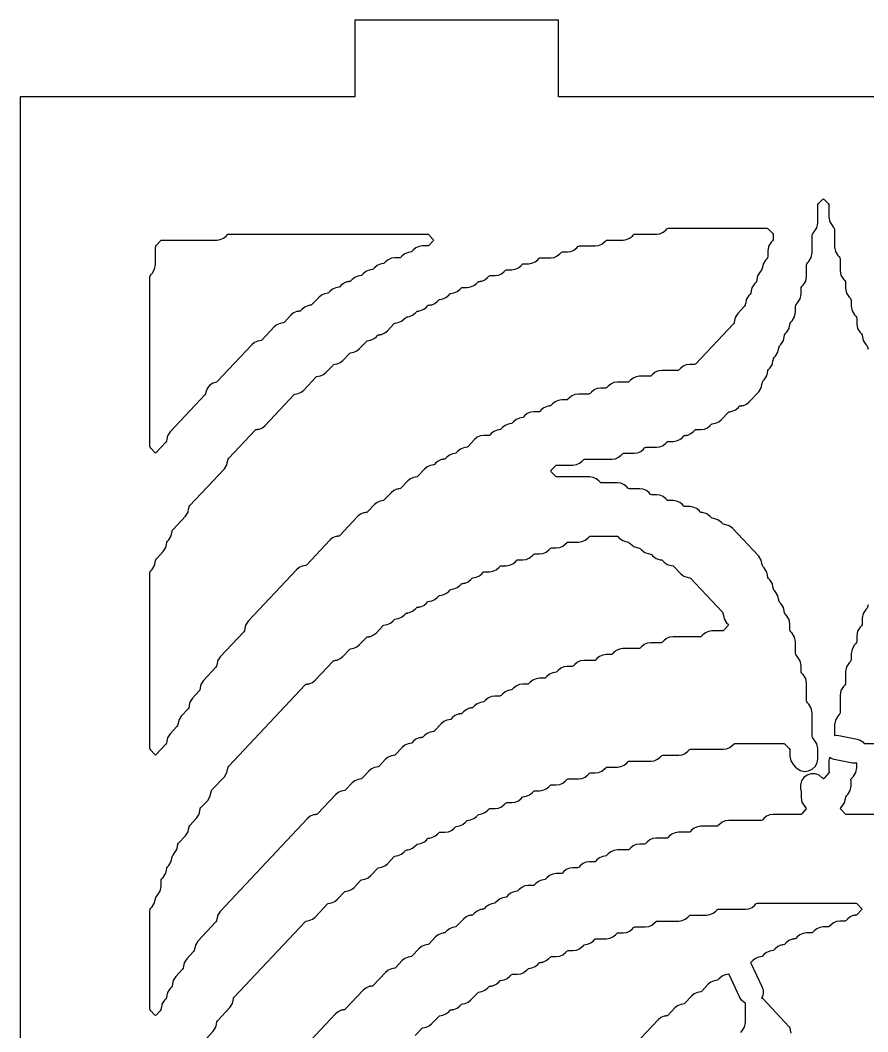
# Model space of a CAD drawing. Header units: millimetres. Extents: x 10 to 410, y 18 to 283.
# Drawn here: x 148 to 181.27, y 107.31 to 147 of the extents above; entities that cross this region are included whole.
import ezdxf

# ---------------------------------------------------------------- set-up
doc = ezdxf.new("R2010")
doc.units = ezdxf.units.MM
doc.layers.add('CUT', color=1, linetype='Continuous')

msp = doc.modelspace()

# ---------------------------------------------------------------- linework, layer by layer
at = {"layer": 'CUT'}
for points in [[(190.134, 147), (190.134, 144), (169.134, 144), (169.134, 147), (161.134, 147), (161.134, 144), (148, 144), (148, 24), (161.134, 24), (161.134, 21), (169.134, 21), (169.134, 24), (190.134, 24), (190.134, 21), (198.134, 21), (198.134, 24), (211.2679, 24), (211.2679, 144), (198.134, 144), (198.134, 147)], [(153.78, 126.5573), (153.8303, 126.6108), (153.9309, 126.7691), (153.9548, 126.8943), (153.9572, 126.8938), (153.9744, 126.9842), (153.9985, 127.022), (154.4857, 127.5403), (154.5862, 127.6986), (154.6101, 127.8237), (154.6125, 127.8233), (154.6298, 127.9137), (154.6538, 127.9515), (156.0149, 129.3992), (156.1154, 129.5575), (156.1393, 129.6826), (156.1417, 129.6822), (156.159, 129.7726), (156.183, 129.8104), (157.2195, 130.9129), (157.2447, 130.9334), (157.3106, 130.9424), (157.31, 130.9467), (157.3794, 130.9562), (157.5039, 131.01), (157.6093, 131.0953), (158.7486, 132.3071), (158.7739, 132.3275), (158.8398, 132.3366), (158.8392, 132.3408), (158.9086, 132.3503), (159.0331, 132.4042), (159.1385, 132.4895), (159.6224, 133.0042), (159.6477, 133.0246), (159.7136, 133.0337), (159.713, 133.0379), (159.7824, 133.0474), (159.9069, 133.1013), (160.0123, 133.1866), (160.2778, 133.469), (160.303, 133.4894), (160.3689, 133.4984), (160.3683, 133.5027), (160.4377, 133.5122), (160.5622, 133.566), (160.6677, 133.6513), (160.9331, 133.9337), (160.9584, 133.9541), (161.0243, 133.9631), (161.0237, 133.9674), (161.0931, 133.9769), (161.2176, 134.0307), (161.323, 134.116), (161.5885, 134.3984), (161.6137, 134.4188), (161.6796, 134.4279), (161.679, 134.4321), (161.7484, 134.4416), (161.8729, 134.4955), (161.9784, 134.5808), (162.0254, 134.6308), (162.0506, 134.6512), (162.1165, 134.6602), (162.1159, 134.6645), (162.1853, 134.674), (162.3098, 134.7278), (162.4153, 134.8131), (162.6807, 135.0955), (162.706, 135.1159), (162.7719, 135.125), (162.7713, 135.1292), (162.8407, 135.1387), (162.9652, 135.1926), (163.0706, 135.2779), (163.1176, 135.3279), (163.1429, 135.3483), (163.2088, 135.3573), (163.2082, 135.3616), (163.2776, 135.3711), (163.4021, 135.4249), (163.5075, 135.5102), (163.5545, 135.5602), (163.5798, 135.5807), (163.6457, 135.5897), (163.6451, 135.594), (163.7145, 135.6035), (163.839, 135.6573), (163.9444, 135.7426), (163.9914, 135.7926), (164.0167, 135.813), (164.0826, 135.822), (164.082, 135.8263), (164.1514, 135.8358), (164.2759, 135.8896), (164.3813, 135.9749), (164.4283, 136.025), (164.4536, 136.0454), (164.5195, 136.0544), (164.5189, 136.0587), (164.5883, 136.0682), (164.7128, 136.122), (164.8182, 136.2073), (164.8652, 136.2573), (164.8905, 136.2778), (164.9564, 136.2868), (164.9558, 136.2911), (165.0252, 136.3006), (165.1497, 136.3544), (165.2551, 136.4397), (165.3021, 136.4897), (165.3274, 136.5101), (165.3595, 136.5145), (165.5462, 136.5145), (165.6805, 136.5329), (165.805, 136.5867), (165.9105, 136.672), (165.9575, 136.7221), (165.9827, 136.7425), (166.0486, 136.7515), (166.0481, 136.7558), (166.1174, 136.7653), (166.2419, 136.8191), (166.3474, 136.9044), (166.3944, 136.9544), (166.4196, 136.9749), (166.4518, 136.9793), (166.6384, 136.9793), (166.7728, 136.9976), (166.8973, 137.0515), (167.0027, 137.1368), (167.0497, 137.1868), (167.075, 137.2072), (167.1071, 137.2116), (167.2938, 137.2116), (167.4281, 137.23), (167.5526, 137.2838), (167.6581, 137.3691), (167.7051, 137.4192), (167.7303, 137.4396), (167.7625, 137.444), (167.9491, 137.444), (168.0835, 137.4624), (168.208, 137.5162), (168.3134, 137.6015), (168.3604, 137.6515), (168.3857, 137.6719), (168.4178, 137.6763), (168.8229, 137.6763), (168.9573, 137.6947), (169.0818, 137.7486), (169.1872, 137.8339), (169.2342, 137.8839), (169.2595, 137.9043), (169.2916, 137.9087), (169.4783, 137.9087), (169.6126, 137.9271), (169.7371, 137.9809), (169.8426, 138.0662), (169.8896, 138.1163), (169.9148, 138.1367), (169.947, 138.1411), (170.5705, 138.1411), (170.7049, 138.1595), (170.8294, 138.2133), (170.9348, 138.2986), (170.9819, 138.3486), (171.0071, 138.369), (171.0392, 138.3734), (171.6628, 138.3734), (171.7972, 138.3918), (171.9216, 138.4457), (172.0271, 138.531), (172.0741, 138.581), (172.0993, 138.6014), (172.1315, 138.6058), (172.9735, 138.6058), (173.1079, 138.6242), (173.2323, 138.678), (173.3378, 138.7633), (173.3848, 138.8134), (173.41, 138.8338), (173.4422, 138.8382), (177.3062, 138.8382), (177.3383, 138.8338), (177.3636, 138.8134), (177.5263, 138.6403), (177.5503, 138.6025), (177.5587, 138.5585), (177.5587, 138.4207), (177.5503, 138.3768), (177.5263, 138.339), (177.476, 138.2854), (177.3754, 138.1271), (177.3402, 137.943), (177.3402, 137.7236), (177.3319, 137.6797), (177.3078, 137.6419), (177.2575, 137.5883), (177.157, 137.43), (177.1331, 137.3049), (177.1307, 137.3054), (177.1134, 137.2149), (177.0894, 137.1772), (177.0391, 137.1236), (176.9385, 136.9653), (176.9146, 136.8402), (176.9122, 136.8406), (176.895, 136.7502), (176.8709, 136.7124), (176.8206, 136.6589), (176.7201, 136.5006), (176.6962, 136.3755), (176.6938, 136.3759), (176.6765, 136.2855), (176.6525, 136.2477), (176.6022, 136.1941), (176.5016, 136.0359), (176.4777, 135.9107), (176.4753, 135.9112), (176.458, 135.8208), (176.434, 135.783), (176.1653, 135.497), (176.0647, 135.3388), (176.0408, 135.2136), (176.0384, 135.2141), (176.0211, 135.1237), (175.9971, 135.0859), (174.5237, 133.5186), (174.4985, 133.4982), (174.4663, 133.4938), (174.2797, 133.4938), (174.1453, 133.4754), (174.0208, 133.4216), (173.9154, 133.3363), (173.8684, 133.2862), (173.8431, 133.2658), (173.811, 133.2614), (173.1874, 133.2614), (173.0531, 133.243), (172.9286, 133.1892), (172.8231, 133.1039), (172.7761, 133.0539), (172.7509, 133.0334), (172.7187, 133.029), (172.3136, 133.029), (172.1793, 133.0107), (172.0548, 132.9568), (171.9493, 132.8715), (171.9023, 132.8215), (171.8771, 132.8011), (171.8449, 132.7967), (171.4398, 132.7967), (171.3055, 132.7783), (171.181, 132.7245), (171.0755, 132.6392), (171.0285, 132.5891), (171.0033, 132.5687), (170.9711, 132.5643), (170.7845, 132.5643), (170.6501, 132.5459), (170.5256, 132.4921), (170.4202, 132.4068), (170.3732, 132.3568), (170.3479, 132.3364), (170.3158, 132.332), (169.9107, 132.332), (169.7763, 132.3136), (169.6518, 132.2597), (169.5464, 132.1744), (169.4994, 132.1244), (169.4741, 132.104), (169.442, 132.0996), (169.2553, 132.0996), (169.121, 132.0812), (168.9965, 132.0274), (168.891, 131.9421), (168.844, 131.892), (168.8188, 131.8716), (168.7529, 131.8626), (168.7535, 131.8583), (168.6841, 131.8488), (168.5596, 131.795), (168.4541, 131.7097), (168.4071, 131.6597), (168.3819, 131.6393), (168.3497, 131.6349), (168.1631, 131.6349), (168.0287, 131.6165), (167.9042, 131.5626), (167.7988, 131.4773), (167.7518, 131.4273), (167.7265, 131.4069), (167.6606, 131.3979), (167.6612, 131.3936), (167.5918, 131.3841), (167.4673, 131.3303), (167.3619, 131.245), (167.3149, 131.1949), (167.2896, 131.1745), (167.2237, 131.1655), (167.2243, 131.1612), (167.1549, 131.1517), (167.0304, 131.0979), (166.925, 131.0126), (166.878, 130.9626), (166.8527, 130.9422), (166.7868, 130.9331), (166.7874, 130.9289), (166.718, 130.9194), (166.5935, 130.8655), (166.4881, 130.7802), (166.4411, 130.7302), (166.4158, 130.7098), (166.3837, 130.7054), (166.197, 130.7054), (166.0627, 130.687), (165.9382, 130.6332), (165.8327, 130.5479), (165.5673, 130.2655), (165.542, 130.2451), (165.4761, 130.236), (165.4767, 130.2318), (165.4073, 130.2223), (165.2828, 130.1684), (165.1774, 130.0831), (165.1304, 130.0331), (165.1051, 130.0127), (165.0392, 130.0037), (165.0398, 129.9994), (164.9704, 129.9899), (164.8459, 129.9361), (164.7405, 129.8508), (164.6935, 129.8008), (164.6682, 129.7803), (164.6023, 129.7713), (164.6029, 129.767), (164.5335, 129.7575), (164.409, 129.7037), (164.3036, 129.6184), (164.2566, 129.5684), (164.2313, 129.548), (164.1654, 129.5389), (164.166, 129.5347), (164.0966, 129.5252), (163.9721, 129.4713), (163.8667, 129.386), (163.6012, 129.1037), (163.576, 129.0832), (163.5101, 129.0742), (163.5106, 129.0699), (163.4413, 129.0604), (163.3168, 129.0066), (163.2113, 128.9213), (162.9459, 128.6389), (162.9206, 128.6185), (162.8547, 128.6095), (162.8553, 128.6052), (162.7859, 128.5957), (162.6614, 128.5419), (162.556, 128.4566), (162.2905, 128.1742), (162.2653, 128.1538), (162.1994, 128.1448), (162.1999, 128.1405), (162.1306, 128.131), (162.0061, 128.0772), (161.9006, 127.9919), (161.6351, 127.7095), (161.6099, 127.689), (161.544, 127.68), (161.5446, 127.6758), (161.4752, 127.6663), (161.3507, 127.6124), (161.2453, 127.5271), (160.5429, 126.78), (160.5177, 126.7596), (160.4518, 126.7506), (160.4523, 126.7463), (160.3829, 126.7368), (160.2585, 126.683), (160.153, 126.5977), (159.2322, 125.6182), (159.207, 125.5978), (159.1411, 125.5887), (159.1416, 125.5845), (159.0722, 125.575), (158.9478, 125.5211), (158.8423, 125.4358), (156.9416, 123.4141), (156.8411, 123.2558), (156.8172, 123.1306), (156.8148, 123.1311), (156.7975, 123.0407), (156.7735, 123.0029), (155.8494, 122.0199), (155.7488, 121.8616), (155.7249, 121.7365), (155.7225, 121.7369), (155.7053, 121.6465), (155.6813, 121.6087), (155.194, 121.0904), (155.0935, 120.9321), (155.0696, 120.807), (155.0672, 120.8075), (155.0499, 120.717), (155.0259, 120.6792), (154.7571, 120.3933), (154.6566, 120.235), (154.6327, 120.1099), (154.6303, 120.1104), (154.613, 120.0199), (154.589, 119.9821), (154.3202, 119.6962), (154.2197, 119.5379), (154.1958, 119.4128), (154.1934, 119.4133), (154.1761, 119.3228), (154.1521, 119.285), (153.8833, 118.9991), (153.7828, 118.8408), (153.7589, 118.7157), (153.7565, 118.7162), (153.7392, 118.6257), (153.7152, 118.5879), (153.3387, 118.1875), (153.3107, 118.166), (153.2827, 118.1875), (153.1246, 118.3556), (153.1006, 118.3934), (153.0923, 118.4373), (153.0923, 125.3137), (153.1006, 125.3577), (153.1246, 125.3955), (153.175, 125.449), (153.2755, 125.6073), (153.2994, 125.7324), (153.3018, 125.732), (153.3191, 125.8224), (153.3431, 125.8602), (153.6119, 126.1461), (153.7124, 126.3044), (153.7363, 126.4295), (153.7387, 126.4291), (153.756, 126.5195)], [(153.2755, 137.2256), (153.3107, 137.4097), (153.3107, 138.0938), (153.3191, 138.1378), (153.3431, 138.1755), (153.5058, 138.3486), (153.5311, 138.369), (153.5632, 138.3734), (155.7159, 138.3734), (155.8503, 138.3918), (155.9748, 138.4457), (156.0802, 138.531), (156.1272, 138.581), (156.1525, 138.6014), (156.1846, 138.6058), (163.9807, 138.6058), (164.0129, 138.6014), (164.0381, 138.581), (164.2073, 138.401), (164.2263, 138.3734), (164.2073, 138.3459), (164.0381, 138.1659), (164.0129, 138.1455), (163.9807, 138.1411), (163.7941, 138.1411), (163.6597, 138.1227), (163.5352, 138.0689), (163.4298, 137.9836), (163.3828, 137.9335), (163.3575, 137.9131), (163.2916, 137.9041), (163.2922, 137.8998), (163.2228, 137.8903), (163.0983, 137.8365), (162.9929, 137.7512), (162.9459, 137.7012), (162.9206, 137.6808), (162.8885, 137.6763), (162.7018, 137.6763), (162.5675, 137.658), (162.443, 137.6041), (162.3375, 137.5188), (162.2905, 137.4688), (162.2653, 137.4484), (162.1994, 137.4394), (162.1999, 137.4351), (162.1306, 137.4256), (162.0061, 137.3718), (161.9006, 137.2865), (161.8536, 137.2364), (161.8284, 137.216), (161.7625, 137.207), (161.763, 137.2027), (161.6937, 137.1932), (161.5692, 137.1394), (161.4637, 137.0541), (161.4167, 137.0041), (161.3915, 136.9837), (161.3256, 136.9746), (161.3261, 136.9704), (161.2567, 136.9609), (161.1323, 136.907), (161.0268, 136.8217), (160.9798, 136.7717), (160.9546, 136.7513), (160.8887, 136.7423), (160.8892, 136.738), (160.8198, 136.7285), (160.6954, 136.6747), (160.5899, 136.5894), (160.5429, 136.5393), (160.5177, 136.5189), (160.4518, 136.5099), (160.4523, 136.5056), (160.3829, 136.4961), (160.2585, 136.4423), (160.153, 136.357), (160.106, 136.307), (160.0808, 136.2866), (160.0149, 136.2775), (160.0154, 136.2733), (159.946, 136.2638), (159.8216, 136.2099), (159.7161, 136.1246), (159.4506, 135.8422), (159.4254, 135.8218), (159.3595, 135.8128), (159.3601, 135.8085), (159.2907, 135.799), (159.1662, 135.7452), (159.0608, 135.6599), (159.0137, 135.6099), (158.9885, 135.5895), (158.9226, 135.5804), (158.9232, 135.5762), (158.8538, 135.5667), (158.7293, 135.5128), (158.6239, 135.4275), (158.3584, 135.1451), (158.3332, 135.1247), (158.2672, 135.1157), (158.2678, 135.1114), (158.1984, 135.1019), (158.074, 135.0481), (157.9685, 134.9628), (157.4846, 134.4481), (157.4594, 134.4276), (157.3934, 134.4186), (157.394, 134.4143), (157.3246, 134.4048), (157.2002, 134.351), (157.0947, 134.2657), (155.737, 132.8215), (155.7118, 132.8011), (155.7037, 132.8), (155.5551, 132.7554), (155.4274, 132.6673), (155.3328, 132.5444), (155.2804, 132.3984), (155.2684, 132.3353), (155.2444, 132.2975), (153.8833, 130.8497), (153.7828, 130.6915), (153.7589, 130.5663), (153.7565, 130.5668), (153.7392, 130.4764), (153.7152, 130.4386), (153.3387, 130.0381), (153.3107, 130.0167), (153.2827, 130.0381), (153.1246, 130.2062), (153.1006, 130.244), (153.0923, 130.288), (153.0923, 136.932), (153.1006, 136.9759), (153.1246, 137.0137), (153.175, 137.0673)], [(153.5616, 113.3125), (153.6119, 113.366), (153.7124, 113.5243), (153.7363, 113.6494), (153.7387, 113.649), (153.756, 113.7394), (153.78, 113.7772), (153.8303, 113.8308), (153.9309, 113.989), (153.9548, 114.1142), (153.9572, 114.1137), (153.9744, 114.2041), (153.9985, 114.2419), (154.0488, 114.2955), (154.1493, 114.4538), (154.1732, 114.5789), (154.1756, 114.5784), (154.1929, 114.6689), (154.2169, 114.7067), (154.4857, 114.9926), (154.5862, 115.1509), (154.6101, 115.276), (154.6125, 115.2755), (154.6298, 115.366), (154.6538, 115.4038), (154.9226, 115.6897), (155.0231, 115.848), (155.047, 115.9731), (155.0494, 115.9726), (155.0667, 116.0631), (155.0907, 116.1009), (155.3595, 116.3868), (155.46, 116.5451), (155.4839, 116.6702), (155.4863, 116.6697), (155.5036, 116.7602), (155.5276, 116.7979), (156.0149, 117.3162), (156.1154, 117.4745), (156.1393, 117.5996), (156.1417, 117.5992), (156.159, 117.6896), (156.183, 117.7274), (159.1855, 120.9212), (159.2108, 120.9417), (159.2767, 120.9507), (159.2761, 120.955), (159.3455, 120.9645), (159.47, 121.0183), (159.5754, 121.1036), (160.2778, 121.8507), (160.303, 121.8711), (160.3689, 121.8801), (160.3683, 121.8844), (160.4377, 121.8939), (160.5622, 121.9477), (160.6677, 122.033), (160.9331, 122.3154), (160.9584, 122.3358), (161.0243, 122.3449), (161.0237, 122.3491), (161.0931, 122.3586), (161.2176, 122.4125), (161.323, 122.4978), (161.5885, 122.7802), (161.6137, 122.8006), (161.6796, 122.8096), (161.679, 122.8139), (161.7484, 122.8234), (161.8729, 122.8772), (161.9784, 122.9625), (162.2438, 123.2449), (162.2691, 123.2653), (162.335, 123.2743), (162.3344, 123.2786), (162.4038, 123.2881), (162.5283, 123.3419), (162.6337, 123.4272), (162.6807, 123.4773), (162.706, 123.4977), (162.7719, 123.5067), (162.7713, 123.511), (162.8407, 123.5205), (162.9652, 123.5743), (163.0706, 123.6596), (163.1176, 123.7096), (163.1429, 123.73), (163.2088, 123.7391), (163.2082, 123.7433), (163.2776, 123.7528), (163.4021, 123.8067), (163.5075, 123.892), (163.5545, 123.942), (163.5798, 123.9624), (163.6457, 123.9714), (163.6451, 123.9757), (163.7145, 123.9852), (163.839, 124.039), (163.9444, 124.1243), (163.9914, 124.1744), (164.0167, 124.1948), (164.0826, 124.2038), (164.082, 124.2081), (164.1514, 124.2176), (164.2759, 124.2714), (164.3813, 124.3567), (164.4283, 124.4067), (164.4536, 124.4271), (164.5195, 124.4362), (164.5189, 124.4404), (164.5883, 124.4499), (164.7128, 124.5038), (164.8182, 124.5891), (164.8652, 124.6391), (164.8905, 124.6595), (164.9564, 124.6685), (164.9558, 124.6728), (165.0252, 124.6823), (165.1497, 124.7361), (165.2551, 124.8214), (165.3021, 124.8714), (165.3274, 124.8919), (165.3933, 124.9009), (165.3927, 124.9052), (165.4621, 124.9147), (165.5866, 124.9685), (165.692, 125.0538), (165.739, 125.1038), (165.7643, 125.1242), (165.8302, 125.1333), (165.8296, 125.1375), (165.899, 125.147), (166.0235, 125.2009), (166.1289, 125.2862), (166.1759, 125.3362), (166.2012, 125.3566), (166.2333, 125.361), (166.42, 125.361), (166.5543, 125.3794), (166.6788, 125.4332), (166.7843, 125.5185), (166.8313, 125.5685), (166.8565, 125.589), (166.8887, 125.5934), (167.0753, 125.5934), (167.2097, 125.6118), (167.3342, 125.6656), (167.4396, 125.7509), (167.4866, 125.8009), (167.5119, 125.8213), (167.544, 125.8257), (167.7307, 125.8257), (167.865, 125.8441), (167.9895, 125.8979), (168.095, 125.9832), (168.142, 126.0333), (168.1672, 126.0537), (168.1994, 126.0581), (168.386, 126.0581), (168.5204, 126.0765), (168.6449, 126.1303), (168.7503, 126.2156), (168.7973, 126.2656), (168.8226, 126.2861), (168.8547, 126.2905), (169.0414, 126.2905), (169.1757, 126.3089), (169.3002, 126.3627), (169.4057, 126.448), (169.4527, 126.498), (169.4779, 126.5184), (169.5101, 126.5228), (169.9152, 126.5228), (170.0495, 126.5412), (170.174, 126.595), (170.2795, 126.6803), (170.3265, 126.7304), (170.3517, 126.7508), (170.3839, 126.7552), (171.408, 126.7552), (171.4402, 126.7508), (171.4654, 126.7304), (171.5124, 126.6803), (171.6481, 126.5782), (171.81, 126.5273), (171.8773, 126.5182), (171.9023, 126.498), (171.9493, 126.448), (172.085, 126.3458), (172.2469, 126.2949), (172.3142, 126.2859), (172.3392, 126.2656), (172.3862, 126.2156), (172.5219, 126.1135), (172.6838, 126.0626), (172.7511, 126.0535), (172.7761, 126.0333), (172.8231, 125.9832), (172.9588, 125.8811), (173.1207, 125.8302), (173.188, 125.8211), (173.213, 125.8009), (173.26, 125.7509), (173.3957, 125.6487), (173.5576, 125.5978), (173.6249, 125.5888), (173.6499, 125.5685), (173.9154, 125.2862), (174.051, 125.184), (174.213, 125.1331), (174.2803, 125.124), (174.3053, 125.1038), (175.5602, 123.7689), (175.5842, 123.7311), (175.6015, 123.6407), (175.6039, 123.6411), (175.6278, 123.516), (175.7283, 123.3577), (175.7852, 123.2972), (175.8042, 123.2697), (175.7852, 123.2422), (175.616, 123.0622), (175.5907, 123.0417), (175.5586, 123.0373), (175.1535, 123.0373), (175.0191, 123.019), (174.8946, 122.9651), (174.7892, 122.8798), (174.7422, 122.8298), (174.7169, 122.8094), (174.6848, 122.805), (173.6243, 122.805), (173.49, 122.7866), (173.3655, 122.7328), (173.26, 122.6475), (173.213, 122.5974), (173.1878, 122.577), (173.1556, 122.5726), (172.7505, 122.5726), (172.6162, 122.5542), (172.4917, 122.5004), (172.3862, 122.4151), (172.3392, 122.3651), (172.314, 122.3447), (172.2818, 122.3402), (171.6583, 122.3402), (171.5239, 122.3219), (171.3994, 122.268), (171.294, 122.1827), (171.247, 122.1327), (171.2217, 122.1123), (171.1896, 122.1079), (171.0029, 122.1079), (170.8686, 122.0895), (170.7441, 122.0357), (170.6386, 121.9504), (170.5916, 121.9003), (170.5664, 121.8799), (170.5342, 121.8755), (170.1291, 121.8755), (169.9948, 121.8571), (169.8703, 121.8033), (169.7648, 121.718), (169.7178, 121.668), (169.6926, 121.6476), (169.6604, 121.6432), (169.4738, 121.6432), (169.3394, 121.6248), (169.2149, 121.5709), (169.1095, 121.4856), (169.0625, 121.4356), (169.0372, 121.4152), (168.9713, 121.4062), (168.9719, 121.4019), (168.9025, 121.3924), (168.778, 121.3386), (168.6726, 121.2533), (168.6256, 121.2032), (168.6003, 121.1828), (168.5682, 121.1784), (168.3815, 121.1784), (168.2472, 121.16), (168.1227, 121.1062), (168.0172, 121.0209), (167.9702, 120.9709), (167.945, 120.9505), (167.9128, 120.9461), (167.7262, 120.9461), (167.5918, 120.9277), (167.4673, 120.8738), (167.3619, 120.7885), (167.3149, 120.7385), (167.2896, 120.7181), (167.2237, 120.7091), (167.2243, 120.7048), (167.1549, 120.6953), (167.0304, 120.6415), (166.925, 120.5562), (166.878, 120.5061), (166.8527, 120.4857), (166.8206, 120.4813), (166.6339, 120.4813), (166.4996, 120.4629), (166.3751, 120.4091), (166.2696, 120.3238), (166.2226, 120.2738), (166.1974, 120.2534), (166.1315, 120.2443), (166.132, 120.2401), (166.0627, 120.2306), (165.9382, 120.1767), (165.8327, 120.0914), (165.7857, 120.0414), (165.7605, 120.021), (165.6946, 120.012), (165.6951, 120.0077), (165.6258, 119.9982), (165.5013, 119.9444), (165.3958, 119.8591), (165.3488, 119.8091), (165.3236, 119.7886), (165.2577, 119.7796), (165.2582, 119.7753), (165.1889, 119.7658), (165.0644, 119.712), (164.9589, 119.6267), (164.9119, 119.5767), (164.8867, 119.5563), (164.8208, 119.5472), (164.8213, 119.543), (164.752, 119.5335), (164.6275, 119.4796), (164.522, 119.3943), (164.2566, 119.112), (164.2313, 119.0915), (164.1654, 119.0825), (164.166, 119.0782), (164.0966, 119.0687), (163.9721, 119.0149), (163.8667, 118.9296), (163.8197, 118.8796), (163.7944, 118.8592), (163.7285, 118.8502), (163.7291, 118.8459), (163.6597, 118.8364), (163.5352, 118.7826), (163.4298, 118.6972), (163.3828, 118.6472), (163.3575, 118.6268), (163.2916, 118.6178), (163.2922, 118.6135), (163.2228, 118.604), (163.0983, 118.5502), (162.9929, 118.4649), (162.7274, 118.1825), (162.7022, 118.1621), (162.6363, 118.1531), (162.6368, 118.1488), (162.5675, 118.1393), (162.443, 118.0855), (162.3375, 118.0002), (162.072, 117.7178), (162.0468, 117.6973), (161.9809, 117.6883), (161.9815, 117.6841), (161.9121, 117.6746), (161.7876, 117.6207), (161.6822, 117.5354), (161.4167, 117.253), (161.3915, 117.2326), (161.3256, 117.2236), (161.3261, 117.2193), (161.2567, 117.2098), (161.1323, 117.156), (161.0268, 117.0707), (160.7613, 116.7883), (160.7361, 116.7679), (160.6702, 116.7589), (160.6708, 116.7546), (160.6014, 116.7451), (160.4769, 116.6913), (160.3715, 116.606), (159.6691, 115.8588), (159.6439, 115.8384), (159.578, 115.8294), (159.5785, 115.8251), (159.5091, 115.8156), (159.3847, 115.7618), (159.2792, 115.6765), (155.8494, 112.0282), (155.7488, 111.8699), (155.7249, 111.7448), (155.7225, 111.7452), (155.7053, 111.6548), (155.6813, 111.617), (154.9756, 110.8663), (154.875, 110.7081), (154.8511, 110.5829), (154.8487, 110.5834), (154.8315, 110.493), (154.8075, 110.4552), (154.5387, 110.1692), (154.4381, 110.011), (154.4142, 109.8858), (154.4118, 109.8863), (154.3946, 109.7959), (154.3706, 109.7581), (154.1018, 109.4722), (154.0012, 109.3139), (153.9773, 109.1887), (153.9749, 109.1892), (153.9577, 109.0988), (153.9337, 109.061), (153.8833, 109.0074), (153.7828, 108.8491), (153.7589, 108.724), (153.7565, 108.7245), (153.7392, 108.634), (153.7152, 108.5962), (153.6649, 108.5427), (153.5643, 108.3844), (153.5404, 108.2593), (153.538, 108.2597), (153.5208, 108.1693), (153.4968, 108.1315), (153.3387, 107.9634), (153.3107, 107.942), (153.2827, 107.9634), (153.1246, 108.1315), (153.1006, 108.1693), (153.0923, 108.2133), (153.0923, 112.0689), (153.1006, 112.1129), (153.1246, 112.1506), (153.175, 112.2042), (153.2755, 112.3625), (153.2994, 112.4876), (153.3018, 112.4872), (153.3191, 112.5776), (153.3431, 112.6154), (153.3934, 112.6689), (153.494, 112.8272), (153.5292, 113.0114), (153.5292, 113.2307), (153.5375, 113.2747)]]:
    msp.add_lwpolyline(points, close=True, dxfattribs=at)
for points in [[(155.3092, 107.0386), (155.5779, 107.3245), (155.6785, 107.4828), (155.7024, 107.6079), (155.7048, 107.6075), (155.7221, 107.6979), (155.7461, 107.7357), (156.2333, 108.254), (156.3338, 108.4123), (156.3577, 108.5374), (156.3601, 108.5369), (156.3774, 108.6274), (156.4014, 108.6652), (159.1855, 111.6266), (159.2108, 111.6471), (159.2767, 111.6561), (159.2761, 111.6603), (159.3455, 111.6698), (159.47, 111.7237), (159.5754, 111.809), (160.0593, 112.3237), (160.0846, 112.3441), (160.1505, 112.3532), (160.1499, 112.3574), (160.2193, 112.3669), (160.3438, 112.4208), (160.4492, 112.5061), (160.7147, 112.7885), (160.7399, 112.8089), (160.8058, 112.8179), (160.8052, 112.8222), (160.8746, 112.8317), (160.9991, 112.8855), (161.1046, 112.9708), (161.37, 113.2532), (161.3953, 113.2736), (161.4612, 113.2826), (161.4606, 113.2869), (161.53, 113.2964), (161.6545, 113.3502), (161.7599, 113.4355), (162.0254, 113.7179), (162.0506, 113.7383), (162.1165, 113.7474), (162.1159, 113.7516), (162.1853, 113.7611), (162.3098, 113.815), (162.4153, 113.9003), (162.6807, 114.1827), (162.706, 114.2031), (162.7719, 114.2121), (162.7713, 114.2164), (162.8407, 114.2259), (162.9652, 114.2797), (163.0706, 114.365), (163.1176, 114.415), (163.1429, 114.4354), (163.2088, 114.4445), (163.2082, 114.4487), (163.2776, 114.4582), (163.4021, 114.5121), (163.5075, 114.5974), (163.5545, 114.6474), (163.5798, 114.6678), (163.6457, 114.6768), (163.6451, 114.6811), (163.7145, 114.6906), (163.839, 114.7444), (163.9444, 114.8297), (163.9914, 114.8797), (164.0167, 114.9002), (164.0826, 114.9092), (164.082, 114.9135), (164.1514, 114.923), (164.2759, 114.9768), (164.3813, 115.0621), (164.4283, 115.1121), (164.4536, 115.1325), (164.4857, 115.1369), (164.6724, 115.1369), (164.8067, 115.1553), (164.9312, 115.2092), (165.0367, 115.2945), (165.0837, 115.3445), (165.1089, 115.3649), (165.1748, 115.3739), (165.1742, 115.3782), (165.2436, 115.3877), (165.3681, 115.4415), (165.4736, 115.5268), (165.5206, 115.5768), (165.5458, 115.5973), (165.6117, 115.6063), (165.6112, 115.6106), (165.6805, 115.6201), (165.805, 115.6739), (165.9105, 115.7592), (165.9575, 115.8092), (165.9827, 115.8296), (166.0486, 115.8386), (166.0481, 115.8429), (166.1174, 115.8524), (166.2419, 115.9062), (166.3474, 115.9915), (166.3944, 116.0416), (166.4196, 116.062), (166.4518, 116.0664), (166.6384, 116.0664), (166.7728, 116.0848), (166.8973, 116.1386), (167.0027, 116.2239), (167.0497, 116.2739), (167.075, 116.2944), (167.1071, 116.2988), (167.2938, 116.2988), (167.4281, 116.3171), (167.5526, 116.371), (167.6581, 116.4563), (167.7051, 116.5063), (167.7303, 116.5267), (167.7962, 116.5357), (167.7957, 116.54), (167.865, 116.5495), (167.9895, 116.6033), (168.095, 116.6886), (168.142, 116.7387), (168.1672, 116.7591), (168.1994, 116.7635), (168.386, 116.7635), (168.5204, 116.7819), (168.6449, 116.8357), (168.7503, 116.921), (168.7973, 116.971), (168.8226, 116.9914), (168.8547, 116.9959), (169.0414, 116.9959), (169.1757, 117.0142), (169.3002, 117.0681), (169.4057, 117.1534), (169.4527, 117.2034), (169.4779, 117.2238), (169.5101, 117.2282), (169.9152, 117.2282), (170.0495, 117.2466), (170.174, 117.3004), (170.2795, 117.3857), (170.3265, 117.4358), (170.3517, 117.4562), (170.3839, 117.4606), (170.5705, 117.4606), (170.7049, 117.479), (170.8294, 117.5328), (170.9348, 117.6181), (170.9819, 117.6681), (171.0071, 117.6885), (171.0392, 117.6929), (171.4443, 117.6929), (171.5787, 117.7113), (171.7032, 117.7652), (171.8086, 117.8505), (171.8557, 117.9005), (171.8809, 117.9209), (171.913, 117.9253), (172.755, 117.9253), (172.8894, 117.9437), (173.0139, 117.9975), (173.1193, 118.0828), (173.1664, 118.1329), (173.1916, 118.1533), (173.2238, 118.1577), (173.8473, 118.1577), (173.9817, 118.1761), (174.1061, 118.2299), (174.2116, 118.3152), (174.2586, 118.3652), (174.2838, 118.3856), (174.316, 118.39), (175.5949, 118.39), (175.7293, 118.4084), (175.8537, 118.4623), (175.9592, 118.5476), (176.0062, 118.5976), (176.0314, 118.618), (176.0636, 118.6224), (177.9615, 118.6224), (177.9937, 118.618), (178.0189, 118.5976), (178.1816, 118.4245), (178.2057, 118.3867), (178.214, 118.3427), (178.214, 118.1234), (178.2492, 117.9392), (178.3498, 117.781), (178.4325, 117.6929), (178.435, 117.6953), (178.4908, 117.6326), (178.6297, 117.5527), (178.7868, 117.5208), (178.9459, 117.5403), (179.0906, 117.6092), (179.2062, 117.7203), (179.2806, 117.8622), (179.3063, 118.0205), (179.3063, 118.4243), (179.2711, 118.6085), (179.1706, 118.7668), (179.1202, 118.8203), (179.0962, 118.8581), (179.0878, 118.9021), (179.0878, 119.8185), (179.0527, 120.0027), (178.9521, 120.1609), (178.9018, 120.2145), (178.8778, 120.2523), (178.8694, 120.2963), (178.8694, 120.9803), (178.8342, 121.1645), (178.7337, 121.3228), (178.6833, 121.3763), (178.6593, 121.4141), (178.6509, 121.4581), (178.6509, 121.6774), (178.6158, 121.8616), (178.5152, 122.0199), (178.4649, 122.0734), (178.4409, 122.1112), (178.4325, 122.1552), (178.4325, 122.6069), (178.3973, 122.791), (178.2968, 122.9493), (178.2464, 123.0029), (178.2224, 123.0407), (178.214, 123.0846), (178.214, 123.3039), (178.1789, 123.4881), (178.0783, 123.6464), (178.028, 123.7), (178.004, 123.7378), (177.9867, 123.8282), (177.9843, 123.8277), (177.9604, 123.9529), (177.8599, 124.1112), (177.8095, 124.1647), (177.7855, 124.2025), (177.7683, 124.2929), (177.7659, 124.2925), (177.742, 124.4176), (177.6414, 124.5759), (177.5911, 124.6294), (177.5671, 124.6672), (177.5498, 124.7577), (177.5474, 124.7572), (177.5235, 124.8823), (177.423, 125.0406), (177.3726, 125.0942), (177.3486, 125.132), (177.3314, 125.2224), (177.329, 125.2219), (177.3051, 125.3471), (177.2045, 125.5053), (177.1542, 125.5589), (177.1302, 125.5967), (177.1129, 125.6871), (177.1105, 125.6867), (177.0866, 125.8118), (176.9861, 125.9701), (175.9592, 127.0624), (175.8236, 127.1646), (175.6616, 127.2154), (175.5943, 127.2245), (175.5693, 127.2447), (175.5223, 127.2948), (175.3867, 127.3969), (175.2247, 127.4478), (175.1574, 127.4569), (175.1324, 127.4771), (175.0854, 127.5271), (174.9498, 127.6293), (174.7878, 127.6802), (174.7205, 127.6892), (174.6955, 127.7095), (174.6485, 127.7595), (174.543, 127.8448), (174.4186, 127.8986), (174.2842, 127.917), (174.0976, 127.917), (174.0654, 127.9214), (174.0402, 127.9418), (173.9931, 127.9919), (173.8877, 128.0772), (173.7632, 128.131), (173.6288, 128.1494), (173.4422, 128.1494), (173.41, 128.1538), (173.3848, 128.1742), (173.3378, 128.2242), (173.2323, 128.3095), (173.1079, 128.3633), (172.9735, 128.3817), (172.7869, 128.3817), (172.7547, 128.3861), (172.7295, 128.4066), (172.6824, 128.4566), (172.577, 128.5419), (172.4525, 128.5957), (172.3181, 128.6141), (171.913, 128.6141), (171.8809, 128.6185), (171.8557, 128.6389), (171.8086, 128.689), (171.7032, 128.7743), (171.5787, 128.8281), (171.4443, 128.8465), (170.8208, 128.8465), (170.7886, 128.8509), (170.7634, 128.8713), (170.7164, 128.9213), (170.6109, 129.0066), (170.4865, 129.0604), (170.3521, 129.0788), (169.0732, 129.0788), (169.041, 129.0832), (169.0158, 129.1037), (168.8466, 129.2837), (168.8276, 129.3112), (168.8466, 129.3387), (169.0158, 129.5188), (169.041, 129.5392), (169.0732, 129.5436), (169.6967, 129.5436), (169.8311, 129.562), (169.9556, 129.6158), (170.061, 129.7011), (170.1081, 129.7511), (170.1333, 129.7715), (170.1654, 129.7759), (171.2259, 129.7759), (171.3603, 129.7943), (171.4847, 129.8482), (171.5902, 129.9335), (171.6372, 129.9835), (171.6624, 130.0039), (171.6946, 130.0083), (172.0997, 130.0083), (172.2341, 130.0267), (172.3585, 130.0805), (172.464, 130.1658), (172.511, 130.2158), (172.5362, 130.2363), (172.5684, 130.2407), (172.9735, 130.2407), (173.1079, 130.2591), (173.2323, 130.3129), (173.3378, 130.3982), (173.3848, 130.4482), (173.41, 130.4686), (173.4422, 130.473), (173.6288, 130.473), (173.7632, 130.4914), (173.8877, 130.5453), (173.9931, 130.6306), (174.0402, 130.6806), (174.0654, 130.701), (174.1313, 130.71), (174.1307, 130.7143), (174.2001, 130.7238), (174.3246, 130.7776), (174.43, 130.8629), (174.4771, 130.9129), (174.5023, 130.9334), (174.5345, 130.9378), (174.7211, 130.9378), (174.8555, 130.9562), (174.9799, 131.01), (175.0854, 131.0953), (175.1324, 131.1453), (175.1576, 131.1657), (175.2236, 131.1747), (175.223, 131.179), (175.2924, 131.1885), (175.4168, 131.2423), (175.5223, 131.3276), (175.7878, 131.61), (175.813, 131.6305), (175.8789, 131.6395), (175.8783, 131.6437), (175.9477, 131.6532), (176.0722, 131.7071), (176.1776, 131.7924), (176.2247, 131.8424), (176.2499, 131.8628), (176.3158, 131.8718), (176.3152, 131.8761), (176.3846, 131.8856), (176.5091, 131.9394), (176.6145, 132.0247), (176.9861, 132.42), (177.0866, 132.5782), (177.1105, 132.7034), (177.1129, 132.7029), (177.1302, 132.7934), (177.1542, 132.8311), (177.2045, 132.8847), (177.3051, 133.043), (177.329, 133.1681), (177.3314, 133.1677), (177.3486, 133.2581), (177.3726, 133.2959), (177.423, 133.3494), (177.5235, 133.5077), (177.5474, 133.6328), (177.5498, 133.6324), (177.5671, 133.7228), (177.5911, 133.7606), (177.6414, 133.8142), (177.742, 133.9724), (177.7659, 134.0976), (177.7683, 134.0971), (177.7855, 134.1875), (177.8095, 134.2253), (177.8599, 134.2789), (177.9604, 134.4372), (177.9843, 134.5623), (177.9867, 134.5618), (178.004, 134.6523), (178.028, 134.6901), (178.0783, 134.7436), (178.1789, 134.9019), (178.2028, 135.027), (178.2052, 135.0266), (178.2224, 135.117), (178.2464, 135.1548), (178.2968, 135.2083), (178.3973, 135.3666), (178.4325, 135.5508), (178.4325, 135.7701), (178.4409, 135.8141), (178.4649, 135.8519), (178.5152, 135.9054), (178.6158, 136.0637), (178.6509, 136.2479), (178.6509, 136.4672), (178.6593, 136.5112), (178.6833, 136.549), (178.7337, 136.6025), (178.8342, 136.7608), (178.8694, 136.945), (178.8694, 137.3967), (178.8778, 137.4407), (178.9018, 137.4784), (178.9521, 137.532), (179.0527, 137.6903), (179.0878, 137.8745), (179.0878, 138.5585), (179.0962, 138.6025), (179.1202, 138.6403), (179.1706, 138.6938), (179.2711, 138.8521), (179.3063, 139.0363), (179.3063, 139.7203), (179.3147, 139.7643), (179.3387, 139.8021), (179.4967, 139.9702), (179.5247, 139.9916), (179.5528, 139.9702), (179.7108, 139.8021), (179.7348, 139.7643), (179.7432, 139.7203), (179.7432, 139.2687), (179.7784, 139.0845), (179.8789, 138.9262), (179.9293, 138.8726), (179.9533, 138.8348), (179.9617, 138.7909), (179.9617, 138.1068), (179.9968, 137.9226), (180.0974, 137.7644), (180.1477, 137.7108), (180.1717, 137.673), (180.1801, 137.629), (180.1801, 137.1774), (180.2153, 136.9932), (180.3158, 136.8349), (180.3662, 136.7813), (180.3902, 136.7436), (180.3986, 136.6996), (180.3986, 136.4803), (180.4337, 136.2961), (180.5343, 136.1378), (180.5846, 136.0843), (180.6086, 136.0465), (180.617, 136.0025), (180.617, 135.7832), (180.6522, 135.599), (180.7527, 135.4407), (180.8031, 135.3872), (180.8271, 135.3494), (180.8355, 135.3054), (180.8355, 135.0861), (180.8706, 134.9019), (180.9712, 134.7436), (181.0215, 134.6901), (181.0455, 134.6523), (181.0628, 134.5618), (181.0652, 134.5623), (181.0891, 134.4372), (181.1896, 134.2789), (181.24, 134.2253), (181.264, 134.1875), (181.2812, 134.0971)], [(181.2812, 124.0606), (181.264, 123.9701), (181.24, 123.9323), (181.1896, 123.8788), (181.0891, 123.7205), (181.0539, 123.5363), (181.0539, 123.317), (181.0455, 123.273), (181.0215, 123.2352), (180.9712, 123.1817), (180.8706, 123.0234), (180.8355, 122.8392), (180.8355, 122.6199), (180.8271, 122.5759), (180.8031, 122.5382), (180.7527, 122.4846), (180.6522, 122.3263), (180.617, 122.1421), (180.617, 121.9228), (180.6086, 121.8788), (180.5846, 121.8411), (180.5343, 121.7875), (180.4337, 121.6292), (180.3986, 121.445), (180.3986, 120.9934), (180.3902, 120.9494), (180.3662, 120.9116), (180.3158, 120.858), (180.2153, 120.6998), (180.1801, 120.5156), (180.1801, 119.8315), (180.1717, 119.7876), (180.1477, 119.7498), (180.0974, 119.6962), (179.9968, 119.5379), (179.9617, 119.3537), (179.9617, 118.9311), (180.0069, 118.9401), (180.132, 118.9321), (180.8515, 118.7897), (180.9702, 118.7495), (181.0744, 118.68), (181.125, 118.6224), (182.3305, 118.6224)], [(181.7115, 115.834), (180.4326, 115.834), (180.4005, 115.8384), (180.3752, 115.8588), (180.206, 116.0389), (180.187, 116.0664), (180.206, 116.0939), (180.2628, 116.1544), (180.3634, 116.3127), (180.3873, 116.4378), (180.3897, 116.4374), (180.4069, 116.5278), (180.4309, 116.5656), (180.4813, 116.6191), (180.5818, 116.7774), (180.617, 116.9616), (180.617, 117.1331), (180.6032, 117.2179), (180.6145, 117.2306), (180.617, 117.2282), (180.6997, 117.3162), (180.8003, 117.4745), (180.8355, 117.6587), (180.8355, 117.8489), (180.7902, 117.8399), (180.6651, 117.8479), (179.9456, 117.9903), (179.8269, 118.0305), (179.7647, 118.072), (179.7432, 117.9596), (179.7432, 117.5557), (179.757, 117.4709), (179.7457, 117.4582), (179.7432, 117.4606), (179.5528, 117.258), (179.5247, 117.2366), (179.4967, 117.258), (179.4835, 117.2721), (179.3564, 117.3697), (179.205, 117.4222), (179.0447, 117.424), (178.8921, 117.375), (178.7628, 117.2802), (178.6702, 117.1494), (178.6237, 116.996), (178.6281, 116.8358), (178.6509, 116.7162), (178.6509, 116.4969), (178.6861, 116.3127), (178.7867, 116.1544), (178.8435, 116.0939), (178.8625, 116.0664), (178.8435, 116.0389), (178.6743, 115.8588), (178.649, 115.8384), (178.6169, 115.834), (177.5564, 115.834), (177.4221, 115.8156), (177.2976, 115.7618), (177.1922, 115.6765), (177.1451, 115.6265), (177.1199, 115.6061), (177.0877, 115.6017), (175.8088, 115.6017), (175.6745, 115.5833), (175.55, 115.5294), (175.4446, 115.4441), (175.3975, 115.3941), (175.3723, 115.3737), (175.3401, 115.3693), (174.7166, 115.3693), (174.5822, 115.3509), (174.4577, 115.2971), (174.3523, 115.2118), (174.3053, 115.1617), (174.28, 115.1413), (174.2479, 115.1369), (173.8428, 115.1369), (173.7084, 115.1185), (173.5839, 115.0647), (173.4785, 114.9794), (173.4315, 114.9294), (173.4062, 114.909), (173.3741, 114.9046), (172.969, 114.9046), (172.8346, 114.8862), (172.7101, 114.8323), (172.6047, 114.747), (172.5577, 114.697), (172.5324, 114.6766), (172.5003, 114.6722), (172.3136, 114.6722), (172.1793, 114.6538), (172.0548, 114.6), (171.9493, 114.5147), (171.9023, 114.4647), (171.8771, 114.4442), (171.8449, 114.4398), (171.4398, 114.4398), (171.3055, 114.4214), (171.181, 114.3676), (171.0755, 114.2823), (171.0285, 114.2323), (171.0033, 114.2119), (170.9374, 114.2028), (170.938, 114.1986), (170.8686, 114.1891), (170.7441, 114.1352), (170.6386, 114.0499), (170.5916, 113.9999), (170.5664, 113.9795), (170.5342, 113.9751), (170.3476, 113.9751), (170.2132, 113.9567), (170.0887, 113.9029), (169.9833, 113.8176), (169.9363, 113.7676), (169.911, 113.7471), (169.8789, 113.7427), (169.6922, 113.7427), (169.5579, 113.7243), (169.4334, 113.6705), (169.3279, 113.5852), (169.2809, 113.5352), (169.2557, 113.5148), (169.2235, 113.5104), (169.0369, 113.5104), (168.9025, 113.492), (168.778, 113.4382), (168.6726, 113.3529), (168.6256, 113.3028), (168.6003, 113.2824), (168.5344, 113.2734), (168.535, 113.2691), (168.4656, 113.2596), (168.3411, 113.2058), (168.2357, 113.1205), (168.1887, 113.0705), (168.1634, 113.05), (168.1313, 113.0456), (167.9446, 113.0456), (167.8103, 113.0272), (167.6858, 112.9734), (167.5803, 112.8881), (167.5333, 112.8381), (167.5081, 112.8177), (167.4422, 112.8087), (167.4428, 112.8044), (167.3734, 112.7949), (167.2489, 112.7411), (167.1434, 112.6558), (167.0964, 112.6057), (167.0712, 112.5853), (167.0053, 112.5763), (167.0059, 112.572), (166.9365, 112.5625), (166.812, 112.5087), (166.7065, 112.4234), (166.6595, 112.3734), (166.6343, 112.3529), (166.5684, 112.3439), (166.5689, 112.3397), (166.4996, 112.3302), (166.3751, 112.2763), (166.2696, 112.191), (166.2226, 112.141), (166.1974, 112.1206), (166.1315, 112.1116), (166.132, 112.1073), (166.0627, 112.0978), (165.9382, 112.044), (165.8327, 111.9587), (165.7857, 111.9086), (165.7605, 111.8882), (165.6946, 111.8792), (165.6951, 111.8749), (165.6258, 111.8654), (165.5013, 111.8116), (165.3958, 111.7263), (165.1304, 111.4439), (165.1051, 111.4235), (165.0392, 111.4145), (165.0398, 111.4102), (164.9704, 111.4007), (164.8459, 111.3469), (164.7405, 111.2616), (164.6935, 111.2115), (164.6682, 111.1911), (164.6023, 111.1821), (164.6029, 111.1778), (164.5335, 111.1683), (164.409, 111.1145), (164.3036, 111.0292), (164.0381, 110.7468), (164.0129, 110.7264), (163.947, 110.7174), (163.9475, 110.7131), (163.8782, 110.7036), (163.7537, 110.6498), (163.6482, 110.5645), (163.3828, 110.2821), (163.3575, 110.2617), (163.2916, 110.2526), (163.2922, 110.2484), (163.2228, 110.2389), (163.0983, 110.185), (162.9929, 110.0997), (162.7274, 109.8173), (162.7022, 109.7969), (162.6363, 109.7879), (162.6368, 109.7836), (162.5675, 109.7741), (162.443, 109.7203), (162.3375, 109.635), (161.8536, 109.1203), (161.8284, 109.0998), (161.7625, 109.0908), (161.763, 109.0865), (161.6937, 109.077), (161.5692, 109.0232), (161.4637, 108.9379), (160.7613, 108.1908), (160.7361, 108.1704), (160.6702, 108.1614), (160.6708, 108.1571), (160.6014, 108.1476), (160.4769, 108.0938), (160.3715, 108.0085), (159.0137, 106.5642)], [(163.5075, 107.1617), (163.773, 107.4441), (163.7982, 107.4645), (163.8641, 107.4735), (163.8635, 107.4778), (163.9329, 107.4873), (164.0574, 107.5411), (164.1629, 107.6264), (164.4283, 107.9088), (164.4536, 107.9292), (164.5195, 107.9382), (164.5189, 107.9425), (164.5883, 107.952), (164.7128, 108.0058), (164.8182, 108.0911), (164.8652, 108.1412), (164.8905, 108.1616), (164.9564, 108.1706), (164.9558, 108.1749), (165.0252, 108.1844), (165.1497, 108.2382), (165.2551, 108.3235), (165.3021, 108.3735), (165.3274, 108.3939), (165.3933, 108.403), (165.3927, 108.4072), (165.4621, 108.4167), (165.5866, 108.4706), (165.692, 108.5559), (165.9575, 108.8383), (165.9827, 108.8587), (166.0486, 108.8677), (166.0481, 108.872), (166.1174, 108.8815), (166.2419, 108.9353), (166.3474, 109.0206), (166.3944, 109.0706), (166.4196, 109.091), (166.4855, 109.1001), (166.485, 109.1043), (166.5543, 109.1138), (166.6788, 109.1677), (166.7843, 109.253), (166.8313, 109.303), (166.8565, 109.3234), (166.9224, 109.3324), (166.9219, 109.3367), (166.9912, 109.3462), (167.1157, 109.4), (167.2212, 109.4853), (167.2682, 109.5353), (167.2934, 109.5558), (167.3256, 109.5602), (167.5122, 109.5602), (167.6466, 109.5786), (167.7711, 109.6324), (167.8765, 109.7177), (167.9235, 109.7677), (167.9488, 109.7881), (168.0147, 109.7972), (168.0141, 109.8014), (168.0835, 109.8109), (168.208, 109.8648), (168.3134, 109.9501), (168.3604, 110.0001), (168.3857, 110.0205), (168.4516, 110.0295), (168.451, 110.0338), (168.5204, 110.0433), (168.6449, 110.0971), (168.7503, 110.1824), (168.7973, 110.2324), (168.8226, 110.2529), (168.8547, 110.2573), (169.0414, 110.2573), (169.1757, 110.2757), (169.3002, 110.3295), (169.4057, 110.4148), (169.4527, 110.4648), (169.4779, 110.4852), (169.5101, 110.4896), (169.6967, 110.4896), (169.8311, 110.508), (169.9556, 110.5618), (170.061, 110.6471), (170.1081, 110.6972), (170.1333, 110.7176), (170.1992, 110.7266), (170.1986, 110.7309), (170.268, 110.7404), (170.3925, 110.7942), (170.4979, 110.8795), (170.545, 110.9295), (170.5702, 110.95), (170.6023, 110.9544), (171.0074, 110.9544), (171.1418, 110.9728), (171.2663, 111.0266), (171.3717, 111.1119), (171.4188, 111.1619), (171.444, 111.1823), (171.4761, 111.1867), (171.6628, 111.1867), (171.7972, 111.2051), (171.9216, 111.2589), (172.0271, 111.3442), (172.0741, 111.3943), (172.0993, 111.4147), (172.1315, 111.4191), (172.5366, 111.4191), (172.671, 111.4375), (172.7954, 111.4913), (172.9009, 111.5766), (172.9479, 111.6266), (172.9731, 111.6471), (173.0053, 111.6515), (173.8473, 111.6515), (173.9817, 111.6698), (174.1061, 111.7237), (174.2116, 111.809), (174.2586, 111.859), (174.2838, 111.8794), (174.316, 111.8838), (174.9395, 111.8838), (175.0739, 111.9022), (175.1984, 111.956), (175.3038, 112.0413), (175.3509, 112.0914), (175.3761, 112.1118), (175.4083, 112.1162), (176.4687, 112.1162), (176.6031, 112.1346), (176.7275, 112.1884), (176.833, 112.2737), (176.88, 112.3237), (176.9052, 112.3441), (176.9374, 112.3485), (180.8014, 112.3485), (180.8335, 112.3441), (180.8588, 112.3237), (181.028, 112.1437), (181.047, 112.1162), (181.028, 112.0886), (180.8588, 111.9086), (180.8335, 111.8882), (180.7676, 111.8792), (180.7682, 111.8749), (180.6988, 111.8654), (180.5744, 111.8116), (180.4689, 111.7263), (180.4219, 111.6763), (180.3966, 111.6559), (180.3645, 111.6515), (180.1779, 111.6515), (180.0435, 111.6331), (179.919, 111.5792), (179.8136, 111.4939), (179.7665, 111.4439), (179.7413, 111.4235), (179.7091, 111.4191), (179.5225, 111.4191), (179.3881, 111.4007), (179.2636, 111.3469), (179.1582, 111.2616), (179.1112, 111.2115), (179.0859, 111.1911), (179.0538, 111.1867), (178.8672, 111.1867), (178.7328, 111.1683), (178.6083, 111.1145), (178.5029, 111.0292), (178.4558, 110.9792), (178.4306, 110.9588), (178.3647, 110.9497), (178.3653, 110.9455), (178.2959, 110.936), (178.1714, 110.8821), (178.066, 110.7968), (178.0189, 110.7468), (177.9937, 110.7264), (177.9278, 110.7174), (177.9284, 110.7131), (177.859, 110.7036), (177.7345, 110.6498), (177.6291, 110.5645), (177.582, 110.5144), (177.5568, 110.494), (177.4909, 110.485), (177.4915, 110.4807), (177.4221, 110.4712), (177.2976, 110.4174), (177.1922, 110.3321), (177.1451, 110.2821), (177.1199, 110.2617), (177.054, 110.2526), (177.0546, 110.2484), (176.9852, 110.2389), (176.8607, 110.185), (176.7553, 110.0997), (176.7082, 110.0497), (176.683, 110.0293), (176.6639, 110.0267), (176.6812, 109.9995), (177.12, 109.0573), (177.1576, 108.9378), (177.1631, 108.8126), (177.1359, 108.6903), (177.1036, 108.6283), (177.1201, 108.6261), (177.1451, 108.6059), (178.1816, 107.5033), (178.2057, 107.4656), (178.2229, 107.3751), (178.2253, 107.3756), (178.2492, 107.2504)], [(176.2804, 107.271), (176.3307, 107.3245), (176.4313, 107.4828), (176.4664, 107.667), (176.4664, 108.4319), (176.4094, 108.4616), (176.317, 108.5463), (176.2498, 108.6521), (175.8205, 109.5738), (175.8092, 109.5646), (175.7433, 109.5555), (175.7439, 109.5513), (175.6745, 109.5418), (175.55, 109.4879), (175.4446, 109.4026), (175.3975, 109.3526), (175.3723, 109.3322), (175.3064, 109.3232), (175.307, 109.3189), (175.2376, 109.3094), (175.1131, 109.2556), (175.0077, 109.1703), (174.7422, 108.8879), (174.7169, 108.8675), (174.651, 108.8585), (174.6516, 108.8542), (174.5822, 108.8447), (174.4577, 108.7908), (174.3523, 108.7055), (174.0868, 108.4232), (174.0616, 108.4027), (173.9957, 108.3937), (173.9963, 108.3894), (173.9269, 108.3799), (173.8024, 108.3261), (173.6969, 108.2408), (173.4315, 107.9584), (173.4062, 107.938), (173.3403, 107.929), (173.3409, 107.9247), (173.2715, 107.9152), (173.147, 107.8614), (173.0416, 107.7761), (172.3392, 107.029)]]:
    msp.add_lwpolyline(points, dxfattribs=at)

doc.saveas('drawing.dxf')
